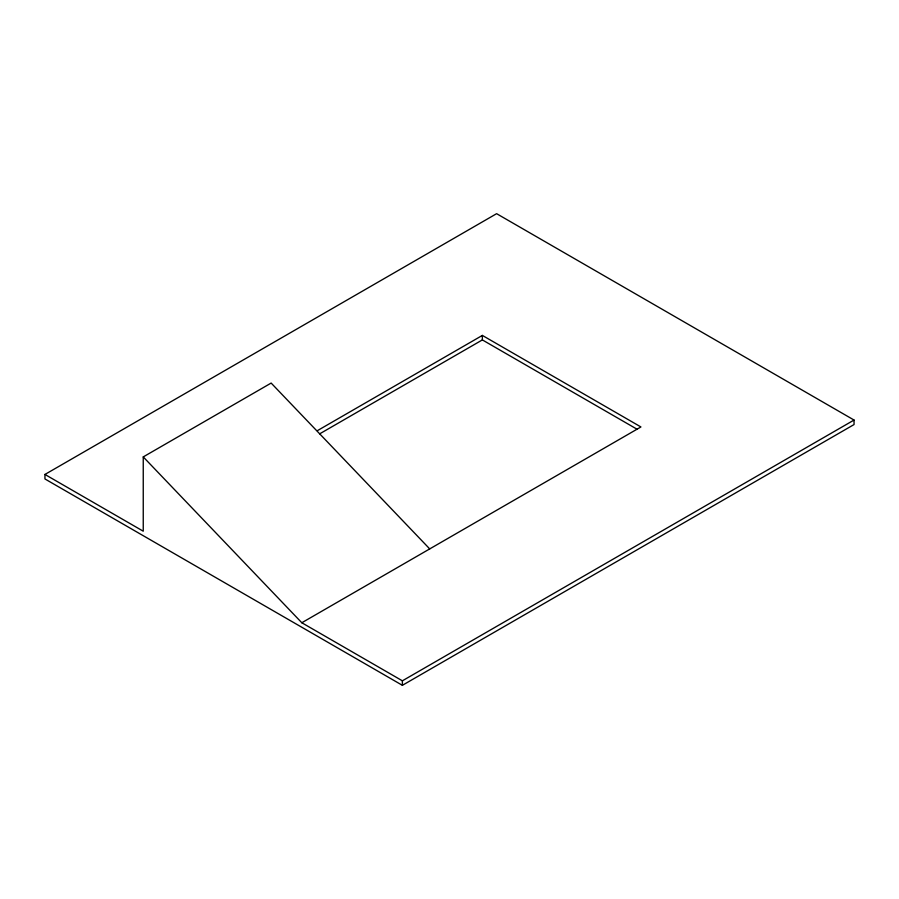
<?xml version="1.0" encoding="UTF-8"?>
<svg xmlns="http://www.w3.org/2000/svg" width="899" height="899" viewBox="0 0 899 899"><rect width="100%" height="100%" fill="white"/><g stroke="black" fill="none" stroke-linecap="round" stroke-linejoin="round"><path stroke-width="1.35" d="M44.95 474.447L496.619 213.681L854.05 420.047L854.05 424.553L402.381 685.319L44.95 478.953L44.95 474.447L143.244 531.197L143.244 456.906L271.15 383.064L429.722 548.907M317.28 430.722L482.358 335.417L640.931 426.958L301.817 622.749L143.244 456.906M319.707 433.824L482.358 339.912L637.301 429.362M301.817 622.749L402.381 680.813L854.05 420.047M482.358 335.417L482.358 339.912M402.381 680.813L402.381 685.319"/></g></svg>
